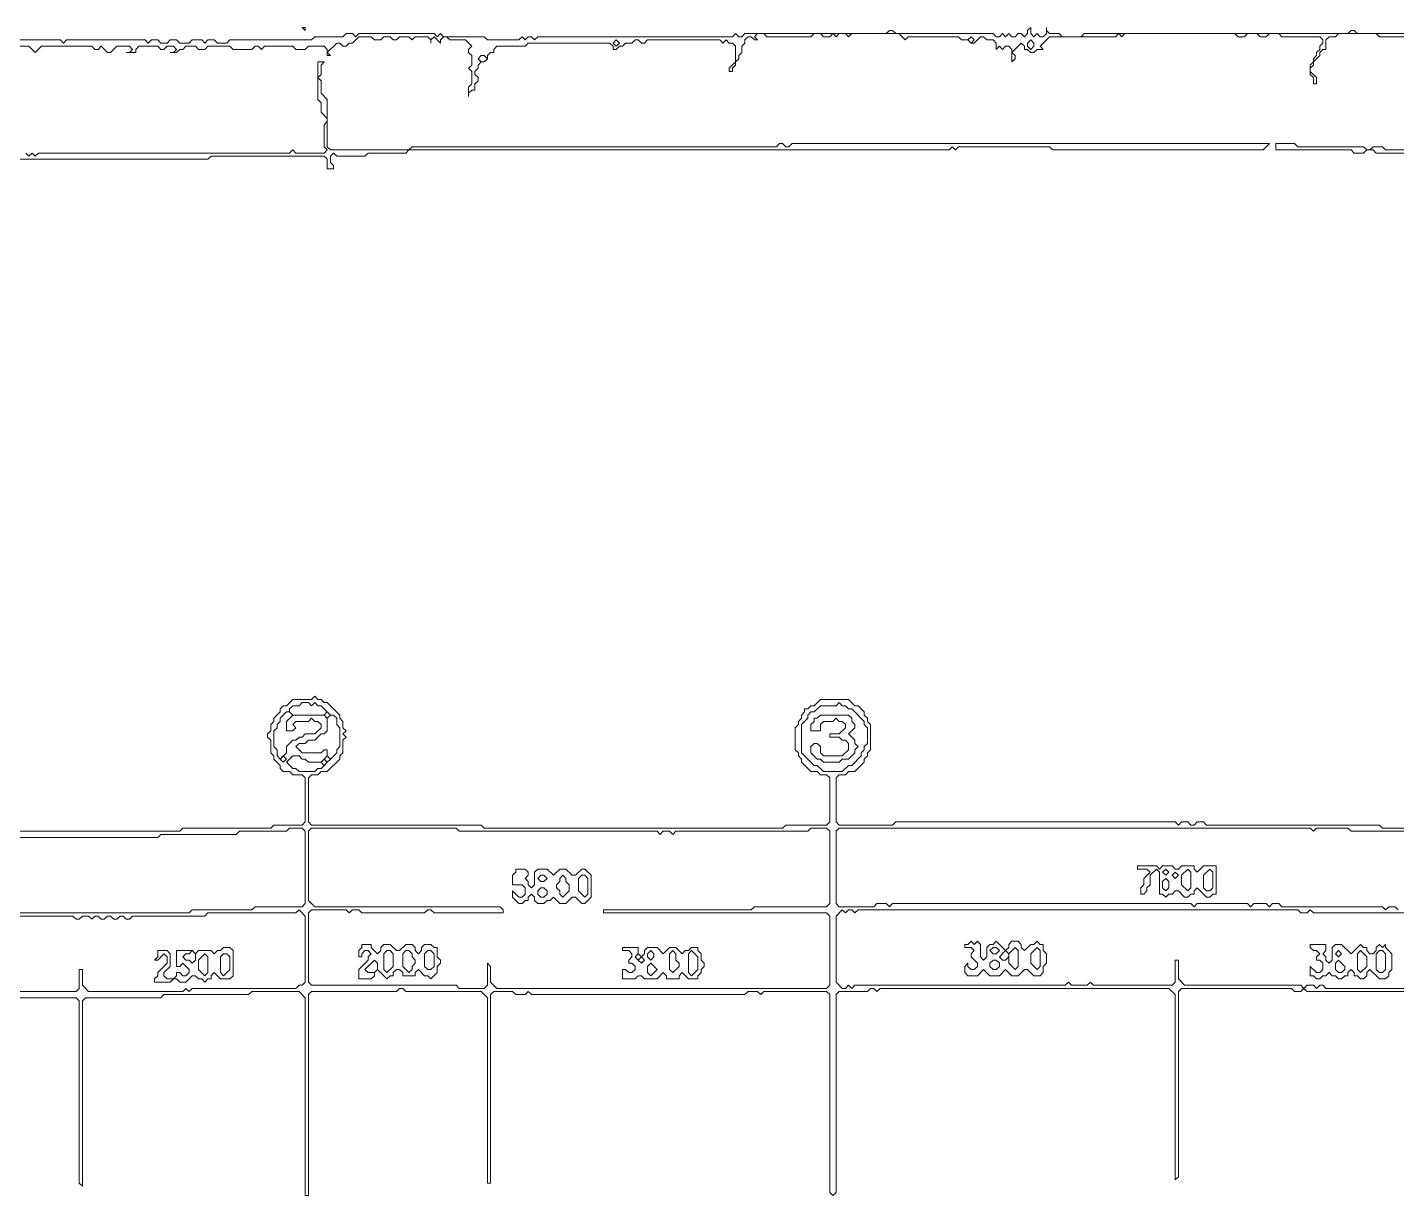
# Model space of a CAD drawing. Extents: x 4 to 2473, y 19 to 1752.
# Drawn here: x 636.5 to 1072.5, y 1380 to 1752 of the extents above; entities that cross this region are included whole.
import ezdxf

# ---------------------------------------------------------------- set-up
doc = ezdxf.new("R2010")
doc.units = 0
doc.layers.add('TRACE_CURVE', color=3, linetype='Continuous', lineweight=0)
doc.layers.add('TRACE_TEXT_SYMBOL', color=6, linetype='Continuous', lineweight=0)

msp = doc.modelspace()

# ---------------------------------------------------------------- linework, layer by layer
at = {"layer": 'TRACE_CURVE', "color": 3}
for points in [[(956, 1752), (955, 1751), (955, 1750), (954, 1749), (953, 1750), (952, 1750), (951, 1749), (950, 1749), (949, 1750), (948, 1749), (947, 1750), (946, 1749), (945, 1749), (944, 1750), (913, 1750), (912, 1751), (911, 1751), (910, 1750), (865, 1750), (864, 1749), (863, 1749), (862, 1750), (861, 1749), (799, 1749), (798, 1748), (797, 1749), (796, 1749), (795, 1748), (794, 1749), (793, 1748), (783, 1748), (782, 1749), (769, 1749), (768, 1750), (767, 1749), (766, 1750), (742, 1750), (741, 1749), (740, 1750), (738, 1750), (737, 1749), (728, 1749), (727, 1748), (701, 1748), (700, 1747), (697, 1747), (696, 1748), (694, 1748), (693, 1747), (692, 1748), (689, 1748), (688, 1747), (685, 1747), (684, 1748), (682, 1748), (681, 1747), (679, 1747), (678, 1748), (676, 1748), (675, 1747), (674, 1748), (649, 1748), (648, 1747), (647, 1748)], [(694, 1746), (701, 1746), (702, 1745), (708, 1745), (709, 1746), (710, 1746), (711, 1745), (712, 1746), (721, 1746), (722, 1745), (725, 1745), (726, 1746), (731, 1746), (732, 1745), (732, 1743), (733, 1743), (732, 1744), (735, 1747), (736, 1747), (737, 1746), (738, 1746), (739, 1747), (740, 1747), (742, 1749), (746, 1749), (747, 1748), (749, 1748), (750, 1749), (752, 1749), (753, 1748), (754, 1748), (755, 1749), (758, 1749), (759, 1748), (760, 1749), (764, 1749), (765, 1748), (765, 1747), (765, 1748), (766, 1749), (768, 1747), (768, 1748), (769, 1749), (770, 1749), (771, 1748), (776, 1748), (778, 1746), (777, 1745), (777, 1744), (778, 1743), (778, 1740), (777, 1739), (778, 1738), (778, 1734), (777, 1733), (777, 1730), (777, 1731), (778, 1732), (779, 1732), (779, 1734), (780, 1735), (780, 1736), (779, 1737), (779, 1738)], [(779, 1738), (780, 1739), (780, 1740), (781, 1741), (782, 1741), (783, 1742), (783, 1743), (784, 1744), (785, 1744), (785, 1745), (786, 1746), (795, 1746), (796, 1747), (822, 1747), (823, 1746), (823, 1745), (824, 1745), (825, 1746), (826, 1746), (827, 1747), (829, 1747), (830, 1748), (831, 1748), (832, 1747), (833, 1747), (834, 1748), (857, 1748), (858, 1747), (859, 1748), (860, 1747), (861, 1747), (862, 1746), (862, 1741), (860, 1739), (860, 1738), (861, 1738), (861, 1739), (862, 1740), (862, 1741), (863, 1742), (863, 1743), (864, 1744), (864, 1746), (865, 1747), (865, 1748), (866, 1749), (867, 1749), (868, 1748), (869, 1748), (868, 1749), (869, 1750), (871, 1750), (872, 1749), (886, 1749), (887, 1750), (889, 1750), (890, 1749), (892, 1749), (893, 1750), (894, 1749), (895, 1750), (897, 1750), (898, 1749), (899, 1750)], [(899, 1750), (914, 1750), (916, 1748), (917, 1749), (933, 1749), (934, 1748), (936, 1748), (937, 1747), (938, 1747), (940, 1749), (941, 1749), (942, 1748), (944, 1748), (945, 1747), (945, 1745), (946, 1746), (947, 1745), (948, 1746), (949, 1746), (950, 1745), (950, 1741), (951, 1742), (951, 1743), (950, 1744), (953, 1747), (954, 1746), (954, 1745), (955, 1745), (956, 1744), (957, 1744), (958, 1745), (960, 1745), (959, 1746), (962, 1749), (983, 1749), (984, 1750), (985, 1749), (986, 1750), (1021, 1750), (1022, 1749), (1024, 1749), (1025, 1750), (1028, 1750), (1029, 1749), (1031, 1749), (1032, 1750), (1035, 1750), (1036, 1749), (1048, 1749), (1049, 1748), (1049, 1747), (1048, 1746), (1048, 1745), (1047, 1744), (1047, 1743), (1046, 1742), (1046, 1741), (1045, 1740), (1045, 1737), (1046, 1736), (1046, 1734), (1047, 1734), (1047, 1736), (1045, 1738)], [(1081, 1750), (1060, 1750), (1059, 1751), (1058, 1751), (1057, 1750), (973, 1750), (972, 1749), (966, 1749), (965, 1750), (962, 1750), (961, 1751), (961, 1752), (961, 1750), (960, 1749), (959, 1749), (958, 1750), (957, 1749), (956, 1750), (956, 1752)], [(1045, 1738), (1045, 1739), (1046, 1740), (1046, 1741), (1048, 1743), (1048, 1744), (1049, 1745), (1050, 1745), (1050, 1748), (1051, 1749), (1053, 1749), (1054, 1750), (1066, 1750), (1067, 1749), (1101, 1749)], [(621, 1746), (637, 1746), (639, 1744), (641, 1746), (657, 1746), (658, 1745), (659, 1745), (660, 1746), (662, 1744), (663, 1744), (665, 1746), (669, 1746), (670, 1745), (669, 1744), (668, 1744), (671, 1744), (671, 1745), (672, 1746), (678, 1746), (679, 1745), (680, 1745), (681, 1746), (683, 1746), (684, 1745), (683, 1744), (682, 1744), (684, 1744), (685, 1745), (686, 1745), (687, 1746), (690, 1746), (691, 1745), (693, 1745), (694, 1746)], [(647, 1748), (633, 1748)], [(578, 1710), (694, 1710), (695, 1711), (731, 1711), (732, 1710), (732, 1707), (734, 1707), (734, 1708), (733, 1709), (733, 1711), (734, 1712), (735, 1711), (744, 1711), (745, 1712), (757, 1712), (758, 1713), (930, 1713), (931, 1714), (932, 1713), (933, 1714), (962, 1714), (963, 1713), (1030, 1713), (1032, 1715), (880, 1715), (879, 1714), (878, 1714), (877, 1715), (876, 1715), (875, 1714), (759, 1714), (758, 1713), (733, 1713), (732, 1714), (732, 1729), (730, 1731), (730, 1735), (729, 1736), (730, 1737), (730, 1740), (731, 1741), (729, 1741), (729, 1729), (730, 1728), (730, 1725), (732, 1723), (732, 1722), (731, 1721), (731, 1714)], [(731, 1714), (732, 1713), (731, 1712), (722, 1712), (721, 1713), (720, 1712), (640, 1712), (639, 1711), (638, 1712), (637, 1711), (636, 1712)], [(887, 1536), (886, 1536), (885, 1535), (884, 1535), (884, 1534), (883, 1533), (883, 1532), (882, 1531), (882, 1530), (881, 1529), (881, 1522), (882, 1521), (882, 1520), (883, 1519), (883, 1518), (886, 1515), (888, 1515), (889, 1514), (891, 1514), (892, 1513), (892, 1499), (891, 1498), (878, 1498), (877, 1497), (782, 1497), (781, 1498), (727, 1498), (726, 1499), (726, 1513), (727, 1514), (729, 1514), (730, 1515), (732, 1515), (736, 1519), (736, 1520), (737, 1521), (737, 1525), (738, 1526), (737, 1527), (738, 1528), (737, 1529), (737, 1531), (736, 1532), (736, 1533), (732, 1537), (731, 1537), (730, 1538), (729, 1538), (728, 1539), (727, 1538), (721, 1538), (719, 1536), (718, 1536), (717, 1535), (717, 1534), (715, 1532), (715, 1531), (714, 1530), (714, 1528), (713, 1527), (713, 1526), (714, 1525), (714, 1521), (715, 1520)], [(1112, 1497), (1068, 1497), (1067, 1498), (1012, 1498), (1011, 1499), (1009, 1499), (1008, 1498), (1007, 1498), (1006, 1499), (1004, 1499), (1003, 1498), (1002, 1499), (913, 1499), (912, 1498), (895, 1498), (894, 1499), (894, 1513), (895, 1514), (897, 1514), (898, 1515), (900, 1515), (903, 1518), (903, 1519), (904, 1520), (904, 1521), (905, 1522), (905, 1530), (904, 1531), (904, 1532), (903, 1533), (903, 1534), (901, 1536), (900, 1536), (898, 1538), (889, 1538), (887, 1536)], [(715, 1520), (715, 1519), (717, 1517), (717, 1516), (718, 1515), (720, 1515), (721, 1514), (724, 1514), (725, 1513), (725, 1499), (724, 1498), (715, 1498), (714, 1497), (686, 1497), (685, 1496), (610, 1496)], [(618, 1494), (678, 1494), (679, 1495), (703, 1495), (704, 1496), (719, 1496)], [(719, 1496), (720, 1497), (724, 1497), (725, 1496), (725, 1473), (724, 1472), (709, 1472), (708, 1471), (689, 1471), (688, 1470), (630, 1470)], [(1073, 1471), (1072, 1472), (1070, 1472), (1069, 1471), (1068, 1472), (1036, 1472), (1035, 1473), (1033, 1473), (1032, 1472), (1031, 1473), (1027, 1473), (1026, 1472), (1025, 1473), (1009, 1473), (1008, 1472), (1007, 1473), (912, 1473), (911, 1472), (910, 1473), (907, 1473), (906, 1472), (895, 1472), (894, 1473), (894, 1496), (895, 1497), (1045, 1497), (1046, 1496), (1047, 1497), (1057, 1497), (1058, 1496), (1088, 1496)], [(630, 1469), (651, 1469), (652, 1468), (653, 1468), (654, 1469), (656, 1469), (657, 1468), (658, 1469), (659, 1469), (660, 1468), (661, 1468), (662, 1469), (663, 1469), (664, 1468), (665, 1468), (666, 1469), (667, 1469), (668, 1468), (669, 1468), (670, 1469), (693, 1469), (694, 1470), (722, 1470), (723, 1471), (725, 1469), (725, 1448), (724, 1447), (723, 1447), (722, 1446), (689, 1446), (688, 1445), (687, 1446), (686, 1445), (656, 1445), (654, 1447), (654, 1452), (653, 1452), (653, 1446), (652, 1445), (596, 1445)], [(1112, 1446), (1050, 1446), (1049, 1447), (1048, 1447), (1047, 1446), (1046, 1447), (1044, 1447), (1043, 1446), (1042, 1447), (1005, 1447), (1003, 1449), (1003, 1455), (1002, 1455), (1002, 1448), (1001, 1447), (976, 1447), (975, 1448), (974, 1447), (969, 1447), (968, 1448), (967, 1447), (900, 1447), (899, 1446), (898, 1447), (897, 1446), (896, 1446), (894, 1448), (894, 1469), (896, 1471), (897, 1470), (898, 1471), (899, 1471), (900, 1470), (901, 1471), (1041, 1471), (1042, 1470), (1044, 1470), (1045, 1471), (1046, 1470), (1110, 1470)], [(624, 1443), (652, 1443), (653, 1442), (653, 1384), (654, 1383), (654, 1442), (655, 1443), (679, 1443), (680, 1444), (707, 1444), (708, 1445), (723, 1445), (725, 1443), (725, 1380), (726, 1380), (726, 1444), (727, 1445), (754, 1445), (755, 1446), (756, 1446), (757, 1445), (781, 1445), (783, 1443), (783, 1384), (784, 1384), (784, 1444), (785, 1445), (791, 1445), (792, 1444), (795, 1444), (796, 1445), (797, 1444), (865, 1444), (866, 1445), (869, 1445), (870, 1444), (871, 1445), (891, 1445), (892, 1444), (892, 1381), (893, 1380), (894, 1381), (894, 1444), (895, 1445), (904, 1445), (905, 1446), (906, 1446), (907, 1445), (908, 1446), (1000, 1446), (1002, 1444), (1002, 1385), (1003, 1386), (1003, 1445), (1004, 1446), (1039, 1446), (1040, 1445), (1042, 1445), (1043, 1446), (1044, 1445), (1088, 1445)]]:
    msp.add_lwpolyline(points, dxfattribs=at)
for points in [[(936, 1748), (937, 1749), (938, 1748), (937, 1747)], [(823, 1747), (824, 1748), (825, 1747), (824, 1746)], [(955, 1747), (956, 1748), (957, 1747), (957, 1746), (956, 1745), (955, 1746)], [(780, 1742), (781, 1743), (782, 1743), (783, 1742), (782, 1741), (781, 1741)], [(723, 1536), (724, 1537), (726, 1537), (727, 1536), (728, 1537), (729, 1536), (730, 1536), (732, 1534), (731, 1533), (721, 1533), (720, 1534), (720, 1535), (721, 1536)], [(894, 1536), (895, 1537), (896, 1536), (897, 1536), (898, 1535), (899, 1535), (903, 1531), (903, 1530), (904, 1529), (904, 1524), (903, 1523), (903, 1522), (902, 1521), (902, 1520), (899, 1517), (898, 1517), (896, 1515), (890, 1515), (888, 1517), (887, 1517), (883, 1521), (883, 1530), (885, 1532), (885, 1533), (886, 1534), (887, 1534), (889, 1536)], [(719, 1534), (720, 1534), (721, 1533), (719, 1531), (719, 1528), (721, 1528), (722, 1529), (721, 1530), (722, 1531), (726, 1531), (727, 1532), (728, 1531), (729, 1531), (730, 1530), (730, 1529), (728, 1527), (725, 1527), (724, 1526), (723, 1526), (722, 1525), (721, 1525), (719, 1523), (719, 1521), (717, 1519), (716, 1520), (716, 1522), (715, 1523), (715, 1528), (716, 1529), (716, 1530), (717, 1531), (717, 1532)], [(732, 1532), (733, 1533), (734, 1533), (735, 1532), (735, 1530), (736, 1529), (736, 1523), (735, 1522), (735, 1521), (733, 1519), (732, 1520), (732, 1522), (731, 1522), (730, 1521), (724, 1521), (722, 1523), (723, 1524), (725, 1524), (726, 1525), (728, 1525), (730, 1527), (731, 1527), (732, 1528)], [(731, 1533), (732, 1534), (733, 1533), (732, 1532)], [(717, 1519), (718, 1520), (719, 1519), (718, 1518)], [(721, 1520), (723, 1520), (724, 1519), (725, 1519), (726, 1518), (730, 1518), (731, 1517), (730, 1516), (729, 1516), (728, 1515), (723, 1515), (722, 1516), (721, 1516), (719, 1518)], [(730, 1518), (731, 1519), (732, 1518), (731, 1517)], [(731, 1519), (732, 1520), (733, 1519), (732, 1518)], [(726, 1496), (727, 1497), (773, 1497), (774, 1496), (837, 1496), (838, 1495), (839, 1496), (841, 1496), (842, 1495), (843, 1496), (885, 1496), (886, 1497), (891, 1497), (892, 1496), (892, 1473), (891, 1472), (868, 1472), (867, 1471), (820, 1471), (820, 1470), (891, 1470), (892, 1469), (892, 1447), (891, 1446), (786, 1446), (784, 1448), (784, 1453), (783, 1454), (783, 1447), (782, 1446), (774, 1446), (773, 1447), (727, 1447), (726, 1448), (726, 1470), (727, 1471), (738, 1471), (739, 1470), (740, 1471), (742, 1471), (743, 1470), (763, 1470), (764, 1471), (765, 1471), (766, 1470), (788, 1470), (788, 1471), (787, 1472), (728, 1472), (726, 1474)]]:
    msp.add_lwpolyline(points, close=True, dxfattribs=at)
at = {"layer": 'TRACE_TEXT_SYMBOL', "color": 6}
for points in [[(724, 1752), (725, 1751), (725, 1752)], [(889, 1533), (888, 1532), (887, 1532), (887, 1531), (886, 1530), (886, 1528), (889, 1528), (889, 1530), (890, 1531), (893, 1531), (894, 1532), (895, 1531), (896, 1531), (897, 1530), (897, 1529), (895, 1527), (892, 1527), (892, 1526), (895, 1526), (896, 1525), (897, 1525), (898, 1524), (898, 1522), (896, 1520), (890, 1520), (889, 1521), (889, 1523), (888, 1524), (887, 1524), (886, 1523), (886, 1521), (888, 1519), (889, 1519), (890, 1518), (895, 1518), (896, 1519), (898, 1519), (900, 1521), (900, 1522), (901, 1523), (900, 1524), (900, 1525), (898, 1527), (900, 1529), (900, 1530), (899, 1531), (899, 1532), (898, 1533)], [(792, 1484), (792, 1483), (791, 1482), (791, 1479), (794, 1479), (795, 1478), (795, 1476), (794, 1475), (793, 1475), (791, 1477), (791, 1475), (793, 1473), (794, 1473), (795, 1474), (796, 1474), (796, 1475), (797, 1476), (798, 1475), (798, 1474), (799, 1473), (801, 1473), (802, 1474), (803, 1474), (804, 1475), (806, 1473), (808, 1473), (810, 1475), (811, 1475), (813, 1473), (814, 1473), (816, 1475), (816, 1482), (814, 1484), (813, 1484), (811, 1482), (810, 1482), (808, 1484), (806, 1484), (804, 1482), (802, 1484), (799, 1484), (798, 1483), (798, 1479), (797, 1478), (796, 1479), (796, 1480), (795, 1481), (796, 1482), (796, 1483), (795, 1484)], [(990, 1485), (990, 1484), (993, 1484), (994, 1483), (992, 1481), (992, 1479), (991, 1478), (991, 1476), (992, 1476), (993, 1477), (993, 1478), (994, 1479), (994, 1482), (996, 1484), (997, 1483), (997, 1476), (998, 1476), (999, 1475), (1000, 1476), (1001, 1476), (1002, 1477), (1003, 1477), (1005, 1475), (1006, 1475), (1007, 1476), (1008, 1476), (1008, 1477), (1009, 1478), (1012, 1475), (1013, 1475), (1014, 1476), (1015, 1476), (1015, 1485), (1011, 1485), (1009, 1483), (1008, 1484), (1008, 1485), (1004, 1485), (1003, 1484), (1002, 1484), (1001, 1485), (998, 1485), (997, 1484), (996, 1485)], [(998, 1483), (999, 1484), (1000, 1483), (999, 1482)], [(1001, 1482), (1002, 1483), (1003, 1482), (1002, 1481)], [(1006, 1484), (1007, 1483), (1007, 1478), (1006, 1477), (1004, 1479), (1004, 1482)], [(1013, 1484), (1014, 1483), (1014, 1478), (1013, 1477), (1012, 1477), (1011, 1478), (1011, 1482)], [(799, 1481), (800, 1482), (801, 1482), (802, 1481), (801, 1480), (800, 1480)], [(806, 1481), (807, 1482), (808, 1481), (808, 1480), (809, 1479), (809, 1477), (807, 1475), (806, 1476), (806, 1477), (805, 1478), (805, 1479), (806, 1480)], [(812, 1481), (813, 1482), (814, 1482), (815, 1481), (815, 1476), (814, 1475), (812, 1477)], [(998, 1480), (999, 1481), (1000, 1480), (1000, 1478), (999, 1477), (998, 1478)], [(799, 1477), (800, 1478), (801, 1478), (802, 1477), (802, 1476), (801, 1475), (800, 1475), (799, 1476)], [(937, 1461), (936, 1460), (935, 1460), (935, 1459), (937, 1459), (938, 1458), (937, 1457), (937, 1456), (939, 1454), (939, 1453), (938, 1452), (937, 1452), (936, 1453), (936, 1454), (935, 1453), (935, 1451), (936, 1450), (939, 1450), (941, 1452), (943, 1450), (946, 1450), (948, 1452), (950, 1450), (952, 1450), (954, 1452), (955, 1452), (957, 1450), (959, 1450), (960, 1451), (960, 1453), (961, 1454), (961, 1457), (960, 1458), (960, 1460), (959, 1460), (958, 1461), (957, 1460), (956, 1460), (954, 1458), (953, 1459), (953, 1460), (952, 1461), (950, 1461), (949, 1460), (949, 1459), (948, 1458), (945, 1461), (944, 1460), (943, 1460), (942, 1459), (942, 1456), (941, 1455), (940, 1456), (940, 1460), (939, 1461), (938, 1460)], [(699, 1459), (698, 1458), (697, 1458), (696, 1457), (695, 1458), (691, 1458), (690, 1457), (689, 1458), (684, 1458), (684, 1453), (685, 1453), (686, 1454), (688, 1452), (688, 1451), (687, 1450), (686, 1450), (685, 1451), (684, 1451), (684, 1450), (683, 1449), (681, 1449), (680, 1450), (680, 1451), (682, 1453), (682, 1457), (681, 1458), (678, 1458), (678, 1456), (677, 1455), (678, 1455), (680, 1457), (681, 1456), (681, 1454), (678, 1451), (678, 1450), (677, 1449), (677, 1448), (682, 1448), (683, 1449), (684, 1449), (685, 1448), (687, 1448), (689, 1450), (690, 1450), (691, 1449), (692, 1449), (693, 1448), (694, 1449), (695, 1449), (695, 1450), (696, 1451), (698, 1449), (701, 1449), (702, 1450), (702, 1458), (701, 1459)], [(688, 1457), (689, 1458), (690, 1457), (690, 1455), (689, 1454), (688, 1455), (687, 1455), (686, 1456), (687, 1457)], [(693, 1457), (694, 1456), (694, 1451), (693, 1450), (691, 1452), (691, 1455)], [(698, 1456), (699, 1457), (700, 1457), (701, 1456), (701, 1452), (699, 1450), (698, 1451)], [(743, 1460), (743, 1459), (742, 1458), (742, 1456), (743, 1456), (743, 1457), (744, 1458), (745, 1458), (746, 1457), (745, 1456), (745, 1455), (742, 1452), (742, 1449), (746, 1449), (747, 1450), (747, 1451), (748, 1452), (751, 1449), (752, 1450), (753, 1450), (753, 1451), (754, 1452), (755, 1452), (756, 1451), (756, 1450), (760, 1450), (760, 1451), (761, 1452), (763, 1450), (764, 1450), (765, 1449), (767, 1451), (767, 1453), (768, 1454), (768, 1455), (767, 1456), (767, 1459), (766, 1459), (765, 1460), (763, 1460), (762, 1459), (762, 1458), (761, 1457), (760, 1458), (760, 1459), (759, 1460), (757, 1460), (755, 1458), (754, 1458), (752, 1460), (750, 1460), (749, 1459), (749, 1458), (748, 1457), (746, 1459), (746, 1460)], [(750, 1457), (751, 1458), (752, 1458), (753, 1457), (753, 1453), (751, 1451), (750, 1452)], [(756, 1457), (757, 1458), (758, 1458), (759, 1457), (759, 1456), (760, 1455), (760, 1454), (759, 1453), (759, 1452), (758, 1451), (756, 1453)], [(763, 1457), (764, 1458), (765, 1458), (766, 1457), (766, 1453), (765, 1452), (764, 1452), (763, 1453)], [(826, 1459), (826, 1458), (828, 1458), (829, 1457), (829, 1456), (828, 1455), (828, 1454), (829, 1454), (830, 1453), (830, 1452), (829, 1451), (828, 1451), (827, 1452), (826, 1452), (826, 1449), (830, 1449), (831, 1450), (832, 1450), (833, 1449), (837, 1449), (839, 1451), (840, 1450), (840, 1449), (844, 1449), (844, 1450), (845, 1451), (847, 1449), (850, 1449), (850, 1450), (851, 1451), (851, 1452), (852, 1453), (852, 1454), (851, 1455), (851, 1457), (850, 1458), (850, 1459), (848, 1459), (847, 1458), (846, 1458), (845, 1457), (843, 1459), (841, 1459), (839, 1457), (837, 1459), (834, 1459), (833, 1458), (833, 1457), (832, 1456), (831, 1457), (831, 1459)], [(830, 1456), (831, 1457), (832, 1456), (831, 1455)], [(834, 1457), (835, 1458), (836, 1457), (836, 1456), (835, 1455), (834, 1456)], [(841, 1457), (842, 1458), (843, 1457), (843, 1455), (844, 1454), (844, 1453), (842, 1451), (841, 1452)], [(847, 1457), (848, 1458), (850, 1456), (850, 1452), (848, 1450), (847, 1451)], [(943, 1458), (944, 1459), (945, 1459), (946, 1458), (945, 1457), (944, 1457)], [(948, 1458), (949, 1457), (949, 1456), (948, 1455), (947, 1455), (946, 1456)], [(951, 1459), (952, 1458), (952, 1453), (951, 1452), (949, 1454), (949, 1457)], [(958, 1459), (959, 1458), (959, 1453), (958, 1452), (956, 1454), (956, 1457)], [(1053, 1457), (1054, 1458), (1055, 1457), (1054, 1456)], [(1060, 1457), (1061, 1458), (1063, 1456), (1063, 1453), (1061, 1451), (1060, 1452)], [(1066, 1457), (1067, 1458), (1068, 1458), (1069, 1457), (1069, 1452), (1068, 1451), (1067, 1451), (1066, 1452)], [(747, 1455), (748, 1454), (748, 1452), (747, 1451), (745, 1451), (744, 1452)], [(831, 1455), (832, 1456), (833, 1455), (832, 1454)], [(834, 1453), (835, 1454), (837, 1452), (835, 1450), (834, 1451)], [(943, 1454), (944, 1455), (945, 1455), (946, 1454), (946, 1453), (945, 1452), (944, 1452), (943, 1453)], [(1053, 1454), (1054, 1455), (1056, 1453), (1056, 1452), (1055, 1451), (1054, 1451), (1053, 1452)]]:
    msp.add_lwpolyline(points, close=True, dxfattribs=at)
for points in [[(1200, 1713), (1069, 1713), (1068, 1714), (1065, 1714), (1064, 1713), (1063, 1713), (1062, 1714), (1041, 1714), (1040, 1715), (1034, 1715), (1034, 1713), (1058, 1713), (1059, 1712), (1062, 1712), (1063, 1713), (1065, 1713), (1066, 1712), (1114, 1712)], [(1045, 1460), (1045, 1459), (1046, 1458), (1047, 1458), (1048, 1457), (1047, 1456), (1047, 1455), (1048, 1455), (1049, 1454), (1049, 1452), (1048, 1451), (1047, 1451), (1045, 1453), (1045, 1450), (1046, 1450), (1047, 1449), (1048, 1449), (1049, 1450), (1050, 1450), (1051, 1451), (1052, 1450), (1053, 1450), (1054, 1449), (1055, 1449), (1056, 1450), (1057, 1450), (1057, 1451), (1058, 1452), (1059, 1451), (1059, 1450), (1060, 1450), (1061, 1449), (1062, 1449), (1063, 1450), (1063, 1451), (1064, 1452), (1067, 1449), (1069, 1449), (1070, 1450), (1070, 1451), (1071, 1452), (1071, 1457), (1069, 1459), (1069, 1460), (1068, 1459), (1067, 1460), (1066, 1459), (1066, 1458), (1065, 1457), (1064, 1457), (1063, 1458), (1063, 1459), (1062, 1459), (1061, 1460), (1058, 1457), (1055, 1460), (1053, 1460), (1052, 1459), (1052, 1455), (1051, 1454), (1050, 1455), (1050, 1456), (1049, 1457), (1050, 1458)], [(1050, 1458), (1050, 1460), (1045, 1460)]]:
    msp.add_lwpolyline(points, dxfattribs=at)

doc.saveas('drawing.dxf')
